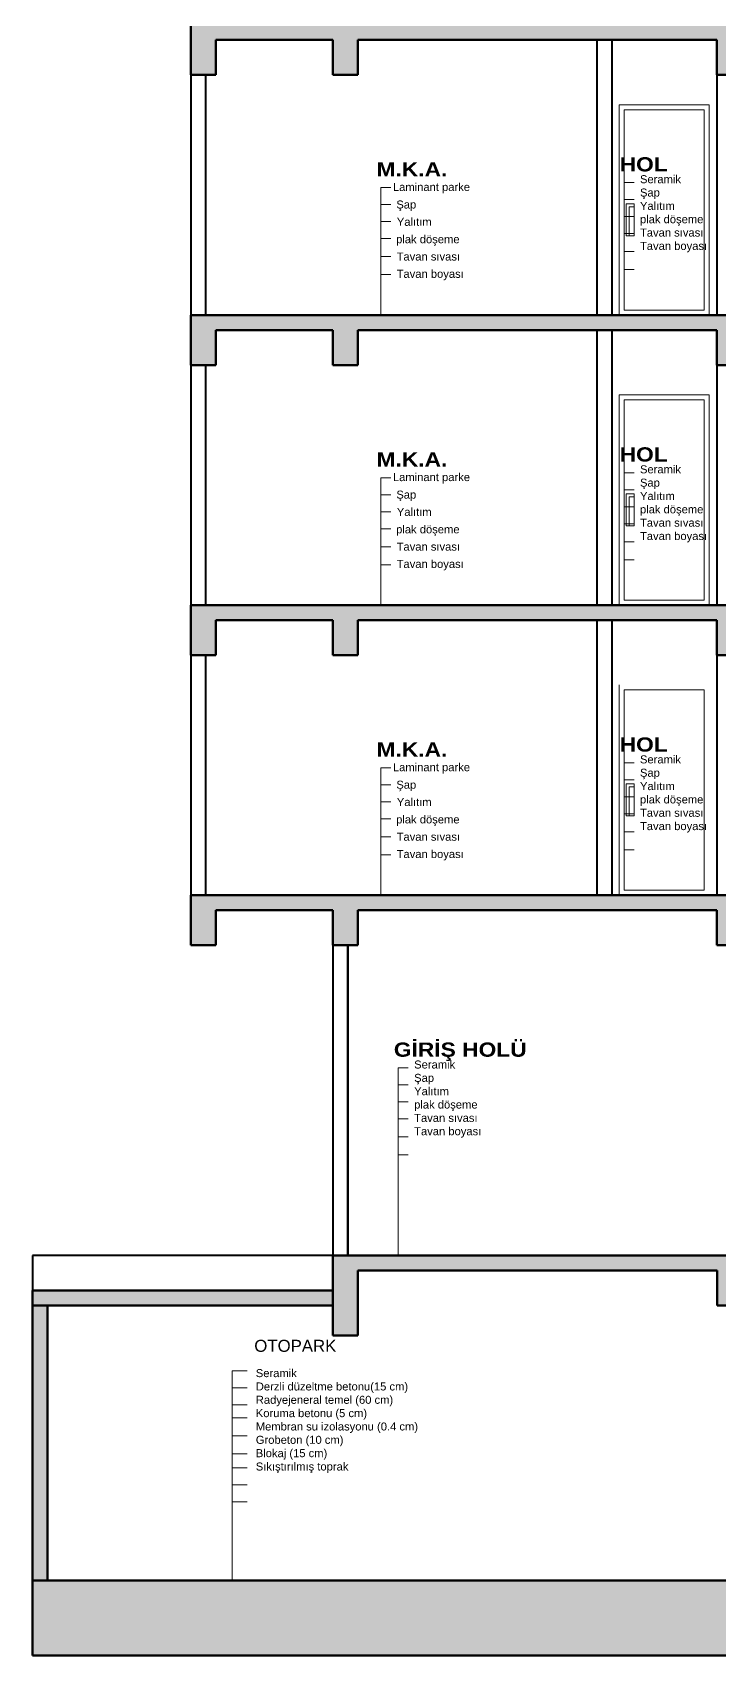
# Model space of a CAD drawing. Header units: millimetres. Extents: x 2075 to 3739, y 403 to 3032.
# Drawn here: x 2075 to 2762, y 407 to 2029 of the extents above; entities that cross this region are included whole.
import ezdxf

# ---------------------------------------------------------------- set-up
doc = ezdxf.new("R2010")
doc.units = ezdxf.units.MM
for name, color, linetype, lineweight in [('SEM_DUVAR1', 136, 'Continuous', 40), ('SEM_KAPI', 30, 'Continuous', 18), ('SEM_KOLON TARAMA1', 8, 'Continuous', 13), ('SEM_KOLON1', 244, 'Continuous', 60), ('SEM_YAZI2', 53, 'Continuous', 9)]:
    doc.layers.add(name, color=color, linetype=linetype, lineweight=lineweight)
doc.styles.get("Standard").update_dxf_attribs({"font": 'arial.ttf'})

msp = doc.modelspace()

# ---------------------------------------------------------------- hatches: boundary and pattern name
at = {"layer": 'SEM_KOLON TARAMA1', "linetype": 'ByBlock'}
h = msp.add_hatch(dxfattribs=at)
h.set_pattern_fill('ANSI36', color=256)
h.paths.add_polyline_path([(3055.4, 2601.9), (3165.4, 2601.9), (3180.4, 2601.9), (3414.2, 2601.9), (3414.2, 2576.9), (3414.2, 2566.9), (3439.2, 2566.9), (3439.2, 2601.9), (3573.4, 2601.9), (3573.4, 2566.9), (3598.4, 2566.9), (3598.4, 2601.9), (3648.4, 2601.9), (3648.4, 2696.9), (3633.4, 2696.9), (3633.4, 2616.9), (3598.4, 2616.9), (3439.2, 2616.9), (3424.2, 2616.9), (3424.1, 2616.9), (2390.4, 2616.9), (2375.2, 2616.9), (2233.3, 2616.9), (2198.3, 2616.9), (2198.3, 2696.9), (2183.3, 2696.9), (2183.3, 2601.9), (2233.3, 2601.9), (2233.3, 2566.9), (2248.3, 2566.9), (2258.3, 2566.9), (2258.3, 2601.9), (2375.2, 2601.9), (2375.2, 2566.9), (2400.2, 2566.9), (2400.2, 2601.9), (2759, 2601.9), (2759, 2566.9), (2784, 2566.9), (2784, 2601.9), (3030.4, 2601.9), (3030.4, 2566.9), (3055.4, 2566.9)])
h.paths.add_polyline_path([(3055.4, 2311.9), (3414.2, 2311.9), (3414.2, 2286.9), (3414.2, 2276.9), (3439.2, 2276.9), (3439.2, 2311.9), (3573.4, 2311.9), (3573.4, 2276.9), (3598.4, 2276.9), (3598.4, 2326.9), (3439.2, 2326.9), (3424.1, 2326.9), (2390.4, 2326.9), (2375.2, 2326.9), (2233.3, 2326.9), (2233.3, 2276.9), (2258.3, 2276.9), (2258.3, 2311.9), (2375.2, 2311.9), (2375.2, 2276.9), (2400.2, 2276.9), (2400.2, 2311.9), (2759, 2311.9), (2759, 2276.9), (2784, 2276.9), (2784, 2311.9), (3030.4, 2311.9), (3030.4, 2276.9), (3055.4, 2276.9)])
h.paths.add_polyline_path([(3055.4, 2021.9), (3414.2, 2021.9), (3414.2, 1996.9), (3414.2, 1986.9), (3439.2, 1986.9), (3439.2, 2021.9), (3573.4, 2021.9), (3573.4, 1986.9), (3598.4, 1986.9), (3598.4, 2036.9), (3439.2, 2036.9), (3424.1, 2036.9), (2390.4, 2036.9), (2375.2, 2036.9), (2233.3, 2036.9), (2233.3, 1986.9), (2258.3, 1986.9), (2258.3, 2021.9), (2375.2, 2021.9), (2375.2, 1986.9), (2400.2, 1986.9), (2400.2, 2021.9), (2759, 2021.9), (2759, 1986.9), (2784, 1986.9), (2784, 2021.9), (3030.4, 2021.9), (3030.4, 1986.9), (3055.4, 1986.9)])
h.paths.add_polyline_path([(3055.4, 1731.9), (3414.2, 1731.9), (3414.2, 1706.9), (3414.2, 1696.9), (3439.2, 1696.9), (3439.2, 1731.9), (3573.4, 1731.9), (3573.4, 1696.9), (3598.4, 1696.9), (3598.4, 1746.9), (3439.2, 1746.9), (3424.1, 1746.9), (2390.4, 1746.9), (2375.2, 1746.9), (2233.3, 1746.9), (2233.3, 1696.9), (2258.3, 1696.9), (2258.3, 1731.9), (2375.2, 1731.9), (2375.2, 1696.9), (2400.2, 1696.9), (2400.2, 1731.9), (2759, 1731.9), (2759, 1696.9), (2784, 1696.9), (2784, 1731.9), (3030.4, 1731.9), (3030.4, 1696.9), (3055.4, 1696.9)])
h.paths.add_polyline_path([(3055.4, 1441.9), (3414.2, 1441.9), (3414.2, 1416.9), (3414.2, 1406.9), (3439.2, 1406.9), (3439.2, 1441.9), (3573.4, 1441.9), (3573.4, 1406.9), (3598.4, 1406.9), (3598.4, 1456.9), (3439.2, 1456.9), (3424.1, 1456.9), (2390.4, 1456.9), (2375.2, 1456.9), (2233.3, 1456.9), (2233.3, 1406.9), (2258.3, 1406.9), (2258.3, 1441.9), (2375.2, 1441.9), (2375.2, 1406.9), (2400.2, 1406.9), (2400.2, 1441.9), (2759, 1441.9), (2759, 1406.9), (2784, 1406.9), (2784, 1441.9), (3030.4, 1441.9), (3030.4, 1406.9), (3055.4, 1406.9)])
h.paths.add_polyline_path([(3055.4, 1151.9), (3414.2, 1151.9), (3414.2, 1126.9), (3414.2, 1116.9), (3439.2, 1116.9), (3439.2, 1151.9), (3573.4, 1151.9), (3573.4, 1116.9), (3598.4, 1116.9), (3598.4, 1166.9), (3583.4, 1166.9), (3439.2, 1166.9), (3424.1, 1166.9), (2390.4, 1166.9), (2375.2, 1166.9), (2233.3, 1166.9), (2233.3, 1116.9), (2258.3, 1116.9), (2258.3, 1151.9), (2375.2, 1151.9), (2375.2, 1116.9), (2400.2, 1116.9), (2400.2, 1151.9), (2759, 1151.9), (2759, 1116.9), (2784, 1116.9), (2784, 1151.9), (3030.4, 1151.9), (3030.4, 1116.9), (3055.4, 1116.9)])
h.paths.add_polyline_path([(3739.2, 481.9), (3724.2, 481.9), (2075.2, 481.9), (2075.2, 406.9), (3739.2, 406.9)])
h.paths.add_polyline_path([(3055.4, 791.9), (3414.2, 791.9), (3414.2, 726.9), (3439.2, 726.9), (3439.2, 806.9), (2375.2, 806.9), (2375.2, 726.9), (2400.2, 726.9), (2400.2, 791.9), (2759.1, 791.9), (2759.1, 756.9), (2784.1, 756.9), (2784.1, 791.9), (3030.4, 791.9), (3030.4, 756.9), (3055.4, 756.9)])
h.paths.add_polyline_path([(2375.2, 771.9), (2075.2, 771.9), (2075.2, 756.9), (2375.2, 756.9)])
h.paths.add_polyline_path([(2090.2, 756.9), (2075.2, 756.9), (2075.2, 481.9), (2090.2, 481.9)])
h.paths.add_polyline_path([(3739.2, 756.9), (3724.2, 756.9), (3724.2, 481.9), (3739.2, 481.9)])
h.paths.add_polyline_path([(3739.2, 771.9), (3439.2, 771.9), (3439.2, 756.9), (3739.2, 756.9)])

# ---------------------------------------------------------------- linework, layer by layer
at = {"layer": 'SEM_DUVAR1'}
for p, q in [((2639, 2021.9), (2639, 1746.9)), ((2654, 2021.9), (2654, 1746.9)), ((2233.3, 1986.9), (2233.3, 1746.9)), ((2248.3, 1746.9), (2248.3, 1986.9)), ((2759, 1986.9), (2759, 1746.9)), ((2233.3, 1696.9), (2233.3, 1746.9)), ((2233.3, 1731.9), (2233.3, 1746.9)), ((2639, 1731.9), (2639, 1456.9)), ((2654, 1731.9), (2654, 1456.9)), ((2233.3, 1696.9), (2233.3, 1456.9)), ((2248.3, 1456.9), (2248.3, 1696.9)), ((2759, 1696.9), (2759, 1456.9)), ((2639, 1441.9), (2639, 1166.9)), ((2654, 1441.9), (2654, 1166.9)), ((2233.3, 1406.9), (2233.3, 1166.9)), ((2248.3, 1166.9), (2248.3, 1406.9)), ((2759, 1406.9), (2759, 1166.9)), ((2233.3, 1166.9), (2233.3, 1116.9)), ((2233.3, 1166.9), (2248.3, 1166.9)), ((2375.2, 1151.9), (2375.2, 806.9)), ((2390.4, 1116.9), (2390.4, 806.9)), ((2390.4, 806.9), (2390.4, 1116.9)), ((2375.2, 806.9), (2075.2, 806.9)), ((2075.2, 806.9), (2075.2, 771.9))]:
    msp.add_line(p, q, dxfattribs=at)
at = {"layer": 'SEM_KAPI', "elevation": 0}
for points in [[(2751.2, 1746.9), (2661.2, 1746.9), (2661.2, 1957.2), (2751.2, 1957.2)], [(2746.2, 1751.9), (2746.2, 1952.2), (2666.2, 1952.2), (2666.2, 1751.9)], [(2668.2, 1826.2), (2676.2, 1826.2), (2676.2, 1858.2), (2668.2, 1858.2)], [(2751.2, 1456.9), (2661.2, 1456.9), (2661.2, 1667.2), (2751.2, 1667.2)], [(2746.2, 1461.9), (2746.2, 1662.2), (2666.2, 1662.2), (2666.2, 1461.9)], [(2668.2, 1536.2), (2676.2, 1536.2), (2676.2, 1568.2), (2668.2, 1568.2)], [(2746.2, 1171.9), (2746.2, 1372.2), (2666.2, 1372.2), (2666.2, 1171.9)], [(2668.2, 1246.2), (2676.2, 1246.2), (2676.2, 1278.2), (2668.2, 1278.2)]]:
    msp.add_lwpolyline(points, close=True, dxfattribs=at)
for points in [[(2676.2, 1855.2), (2671.2, 1855.2), (2671.2, 1826.2)], [(2676.2, 1565.2), (2671.2, 1565.2), (2671.2, 1536.2)], [(2751.2, 1166.9), (2661.2, 1166.9), (2661.2, 1377.2)], [(2676.2, 1275.2), (2671.2, 1275.2), (2671.2, 1246.2)]]:
    msp.add_lwpolyline(points, dxfattribs=at)
at = {"layer": 'SEM_KOLON1'}
for p, q in [((2233.3, 1986.9), (2233.3, 2036.9)), ((2375.2, 2021.9), (2258.3, 2021.9)), ((2258.3, 1986.9), (2258.3, 2021.9)), ((2375.2, 2021.9), (2375.2, 1986.9)), ((2400.2, 1986.9), (2400.2, 2021.9)), ((2400.2, 2021.9), (2759, 2021.9)), ((2759, 2021.9), (2759, 1986.9)), ((2233.3, 1986.9), (2258.3, 1986.9)), ((2375.2, 1986.9), (2400.2, 1986.9)), ((2759, 1986.9), (2784, 1986.9)), ((2233.3, 1746.9), (2375.2, 1746.9)), ((2233.3, 1746.9), (2233.3, 1696.9)), ((2390.4, 1746.9), (2375.2, 1746.9)), ((2390.4, 1746.9), (3424.1, 1746.9)), ((2375.2, 1731.9), (2258.3, 1731.9)), ((2258.3, 1696.9), (2258.3, 1731.9)), ((2375.2, 1731.9), (2375.2, 1696.9)), ((2400.2, 1696.9), (2400.2, 1731.9)), ((2400.2, 1731.9), (2759, 1731.9)), ((2759, 1731.9), (2759, 1696.9)), ((2233.3, 1696.9), (2258.3, 1696.9)), ((2375.2, 1696.9), (2400.2, 1696.9)), ((2759, 1696.9), (2784, 1696.9)), ((2233.3, 1456.9), (2375.2, 1456.9)), ((2233.3, 1406.9), (2233.3, 1456.9)), ((2390.4, 1456.9), (2375.2, 1456.9)), ((2390.4, 1456.9), (3424.1, 1456.9)), ((2375.2, 1441.9), (2258.3, 1441.9)), ((2258.3, 1406.9), (2258.3, 1441.9)), ((2375.2, 1441.9), (2375.2, 1406.9)), ((2400.2, 1406.9), (2400.2, 1441.9)), ((2400.2, 1441.9), (2759, 1441.9)), ((2759, 1441.9), (2759, 1406.9)), ((2233.3, 1406.9), (2258.3, 1406.9)), ((2375.2, 1406.9), (2400.2, 1406.9)), ((2759, 1406.9), (2784, 1406.9)), ((2233.3, 1151.9), (2233.3, 1166.9)), ((2233.3, 1166.9), (2375.2, 1166.9)), ((2233.3, 1166.9), (2233.3, 1116.9)), ((2390.4, 1166.9), (2375.2, 1166.9)), ((2390.4, 1166.9), (3424.1, 1166.9)), ((2375.2, 1151.9), (2258.3, 1151.9)), ((2258.3, 1116.9), (2258.3, 1151.9)), ((2375.2, 1151.9), (2375.2, 1116.9)), ((2400.2, 1116.9), (2400.2, 1151.9)), ((2400.2, 1151.9), (2759, 1151.9)), ((2759, 1151.9), (2759, 1116.9)), ((2233.3, 1116.9), (2258.3, 1116.9)), ((2375.2, 1116.9), (2400.2, 1116.9)), ((2759, 1116.9), (2784, 1116.9)), ((2375.2, 806.9), (3439.2, 806.9)), ((2375.2, 806.9), (2375.2, 726.9)), ((2400.2, 791.9), (2759.1, 791.9)), ((2400.2, 726.9), (2400.2, 791.9)), ((2759.1, 756.9), (2759.1, 791.9)), ((2075.2, 771.9), (2375.2, 771.9)), ((2075.2, 756.9), (2075.2, 771.9)), ((2375.2, 771.9), (2375.2, 756.9)), ((2375.2, 756.9), (2075.2, 756.9)), ((2075.2, 756.9), (2075.2, 481.9)), ((2090.2, 481.9), (2090.2, 756.9)), ((2784.1, 756.9), (2759.1, 756.9)), ((2375.2, 726.9), (2400.2, 726.9)), ((2075.2, 481.9), (3739.2, 481.9)), ((2075.2, 481.9), (2075.2, 406.9)), ((2075.2, 481.9), (2090.2, 481.9)), ((2075.2, 406.9), (3739.2, 406.9))]:
    msp.add_line(p, q, dxfattribs=at)
at = {"layer": 'SEM_YAZI2'}
for p, q in [((2423.3, 1746.9), (2423.3, 1874.3)), ((2423.3, 1874.3), (2433.3, 1874.3)), ((2666.2, 1751.9, 0), (2666.2, 1879.3, 0)), ((2666.2, 1879.3, 0), (2676.2, 1879.3, 0)), ((2423.3, 1857.3), (2433.3, 1857.3)), ((2666.2, 1862.3, 0), (2676.2, 1862.3, 0)), ((2423.3, 1840.3), (2433.3, 1840.3)), ((2666.2, 1845.3, 0), (2676.2, 1845.3, 0)), ((2423.3, 1823.3), (2433.3, 1823.3)), ((2666.2, 1828.3, 0), (2676.2, 1828.3, 0)), ((2423.3, 1805.3), (2433.3, 1805.3)), ((2666.2, 1810.3, 0), (2676.2, 1810.3, 0)), ((2423.3, 1787.3), (2433.3, 1787.3)), ((2666.2, 1792.3, 0), (2676.2, 1792.3, 0)), ((2423.3, 1456.9), (2423.3, 1584.3)), ((2423.3, 1584.3), (2433.3, 1584.3)), ((2666.2, 1461.9, 0), (2666.2, 1589.3, 0)), ((2666.2, 1589.3, 0), (2676.2, 1589.3, 0)), ((2423.3, 1567.3), (2433.3, 1567.3)), ((2666.2, 1572.3, 0), (2676.2, 1572.3, 0)), ((2423.3, 1550.3), (2433.3, 1550.3)), ((2666.2, 1555.3, 0), (2676.2, 1555.3, 0)), ((2423.3, 1533.3), (2433.3, 1533.3)), ((2666.2, 1538.3, 0), (2676.2, 1538.3, 0)), ((2423.3, 1515.3), (2433.3, 1515.3)), ((2666.2, 1520.3, 0), (2676.2, 1520.3, 0)), ((2423.3, 1497.3), (2433.3, 1497.3)), ((2666.2, 1502.3, 0), (2676.2, 1502.3, 0)), ((2666.2, 1171.9, 0), (2666.2, 1299.3, 0)), ((2666.2, 1299.3, 0), (2676.2, 1299.3, 0)), ((2423.3, 1166.9), (2423.3, 1294.3)), ((2423.3, 1294.3), (2433.3, 1294.3)), ((2666.2, 1282.3, 0), (2676.2, 1282.3, 0)), ((2423.3, 1277.3), (2433.3, 1277.3)), ((2423.3, 1260.3), (2433.3, 1260.3)), ((2666.2, 1265.3, 0), (2676.2, 1265.3, 0)), ((2423.3, 1243.3), (2433.3, 1243.3)), ((2666.2, 1248.3, 0), (2676.2, 1248.3, 0)), ((2423.3, 1225.3), (2433.3, 1225.3)), ((2666.2, 1230.3, 0), (2676.2, 1230.3, 0)), ((2423.3, 1207.3), (2433.3, 1207.3)), ((2666.2, 1212.3, 0), (2676.2, 1212.3, 0)), ((2440.6, 806.9), (2440.6, 994.3)), ((2440.6, 994.3), (2450.6, 994.3)), ((2440.6, 977.3), (2450.6, 977.3)), ((2440.6, 960.3), (2450.6, 960.3)), ((2440.6, 943.3), (2450.6, 943.3)), ((2440.6, 925.3), (2450.6, 925.3)), ((2440.6, 907.3), (2450.6, 907.3)), ((2274.8, 481.9), (2274.8, 691.5)), ((2274.8, 691.5), (2289.8, 691.5)), ((2274.8, 674.5), (2289.8, 674.5)), ((2274.8, 657.5), (2289.8, 657.5)), ((2274.8, 644.5), (2289.8, 644.5)), ((2274.8, 626.5), (2289.8, 626.5)), ((2274.8, 608.5), (2289.8, 608.5)), ((2274.8, 594.5), (2289.8, 594.5)), ((2274.8, 577.5), (2289.8, 577.5)), ((2274.8, 560.5), (2289.8, 560.5))]:
    msp.add_line(p, q, dxfattribs=at)

# ---------------------------------------------------------------- texts
for s, p in [('Laminant parke', (2435.3, 1870.9)), ('Şap', (2438.7, 1853.4)), ('Yalıtım', (2439.2, 1836.1)), ('plak döşeme', (2438.5, 1818.7)), ('Tavan sıvası', (2439, 1801.4)), ('Tavan boyası', (2439, 1784.1)), ('Laminant parke', (2435.3, 1580.9)), ('Şap', (2438.7, 1563.4)), ('Yalıtım', (2439.2, 1546.1)), ('plak döşeme', (2438.5, 1528.7)), ('Tavan sıvası', (2439, 1511.4)), ('Tavan boyası', (2439, 1494.1)), ('Laminant parke', (2435.3, 1290.9)), ('Şap', (2438.7, 1273.4)), ('Yalıtım', (2439.2, 1256.1)), ('plak döşeme', (2438.5, 1238.7)), ('Tavan sıvası', (2439, 1221.4)), ('Tavan boyası', (2439, 1204.1))]:
    msp.add_text(s, height=8, dxfattribs=at).set_placement(p)
at = {"layer": 'SEM_YAZI2', "attachment_point": 1}
for s, width, height, insert, char_height in [('{\\fArial Black|b0|i0|c162|p34;\\H0.7x;M.K.A.}', 407.34, 104, (2418.9, 1899.7), 20.321), ('{\\fArial Black|b0|i0|c162|p34;\\H0.7x;HOL}', 407.34, 104, (2661.8, 1904.7, 0), 20.321), ('{\\H0.6x;\\P\\H0.66667x;Seramik\\PŞap\\PYalıtım\\Pplak döşeme \\PTavan sıvası \\PTavan boyası}', 219.649, 169.1, (2682.1, 1906.7, 0), 20), ('{\\fArial Black|b0|i0|c162|p34;\\H0.7x;M.K.A.}', 407.34, 104, (2418.9, 1609.7), 20.321), ('{\\fArial Black|b0|i0|c162|p34;\\H0.7x;HOL}', 407.34, 104, (2661.8, 1614.7, 0), 20.321), ('{\\H0.6x;\\P\\H0.66667x;Seramik\\PŞap\\PYalıtım\\Pplak döşeme \\PTavan sıvası \\PTavan boyası}', 219.649, 169.1, (2682.1, 1616.7, 0), 20), ('{\\fArial Black|b0|i0|c162|p34;\\H0.7x;M.K.A.}', 407.34, 104, (2418.9, 1319.7), 20.321), ('{\\fArial Black|b0|i0|c162|p34;\\H0.7x;HOL}', 407.34, 104, (2661.8, 1324.7, 0), 20.321), ('{\\H0.6x;\\P\\H0.66667x;Seramik\\PŞap\\PYalıtım\\Pplak döşeme \\PTavan sıvası \\PTavan boyası}', 219.649, 169.1, (2682.1, 1326.7, 0), 20), ('{\\fArial Black|b0|i0|c162|p34;\\H0.7x;GİRİŞ HOLÜ}', 407.34, 104, (2436.2, 1019.7), 20.321), ('{\\H0.6x;\\P\\H0.66667x;Seramik\\PŞap\\PYalıtım\\Pplak döşeme \\PTavan sıvası \\PTavan boyası}', 219.649, 169.1, (2456.5, 1021.7), 20), ('{\\H0.6x;OTOPARK}', 219.649, 211.3, (2296.8, 722.5), 20), ('{\\H0.4x;Seramik\\PDerzli düzeltme betonu(15 cm)\\P\\H0.99999x;Radyejeneral temel (60 cm)\\H0.99999x;\\PKoruma betonu (5 cm)\\PMembran su izolasyonu (0.4 cm)\\PGrobeton (10 cm)\\PBlokaj (15 cm)\\PSıkıştırılmış toprak}', 219.649, 211.3, (2298.3, 693.2), 20)]:
    msp.add_mtext_dynamic_auto_height_columns(s, width=width, gutter_width=100, height=height, count=1, dxfattribs=dict(at, insert=insert, char_height=char_height))

doc.saveas('drawing.dxf')
